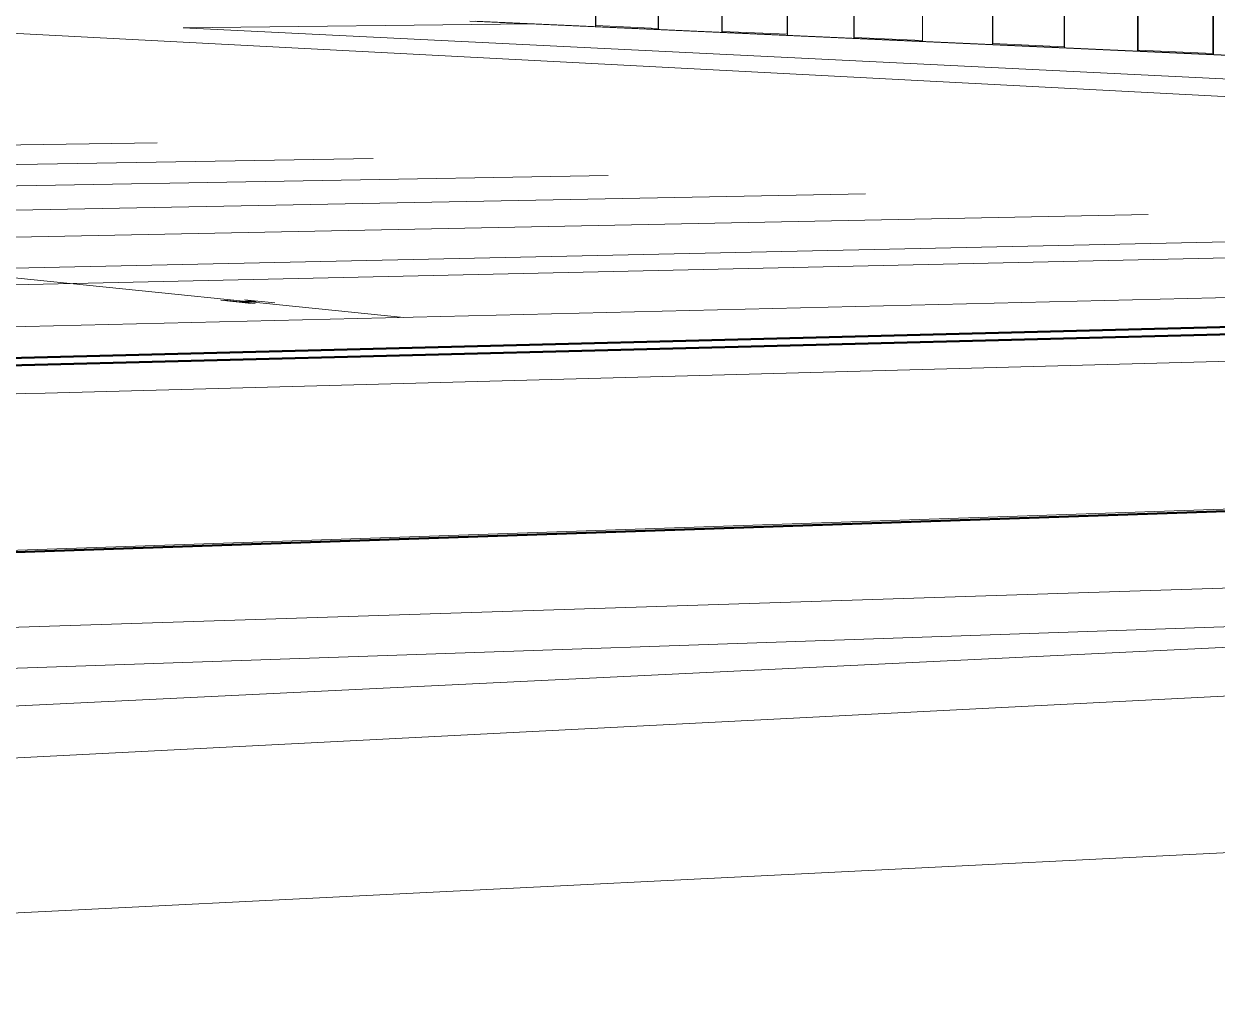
# Model space of a CAD drawing. Header units: inches. Extents: x 31213 to 31218, y -65 to 66.
# Drawn here: x 31214.6126 to 31214.7219, y 65.889 to 65.9775 of the extents above; entities that cross this region are included whole.
import ezdxf

# ---------------------------------------------------------------- set-up
doc = ezdxf.new("R2010")
doc.units = ezdxf.units.IN
doc.header["$MEASUREMENT"] = 0
doc.linetypes.add('Center 1_4_', pattern=[0.53125, 0.25, -0.09375, 0.09375, -0.09375])
doc.linetypes.add('Hidden', pattern=[0.28125, 0.1875, -0.09375])
for name, color, linetype, lineweight in [('A-DETL', 90, 'Continuous', 9), ('A-PROP-SBCK', 71, 'Hidden', 50), ('A-WALL-PATT', 111, 'Continuous', 13), ('BMP', 80, 'Continuous', 9), ('C-BLDG-PADS', 91, 'Continuous', 9), ('C-TOPO', 7, 'Continuous', 9), ('Conc', 7, 'Continuous', 9), ('EOP-PR', 4, 'Continuous', 9), ('L-SITE-WALL', 31, 'Continuous', 13), ('PAINT', 190, 'Continuous', 9), ('PROP', 3, 'Center 1_4_', 9)]:
    doc.layers.add(name, color=color, linetype=linetype, lineweight=lineweight)

# ---------------------------------------------------------------- blocks, each defined once
blk = doc.blocks.new('FP_41-Looking North West')
at = {"layer": 'A-WALL-PATT', "lineweight": 9}
for p, q in [((-3323.20423, 65.97684), (-3323.20423, 66.01074)), ((-3323.19828, 65.97657), (-3323.19828, 66.01087)), ((-3323.19214, 65.97629), (-3323.19214, 66.011)), ((-3323.1859, 65.97601), (-3323.1859, 66.01113)), ((-3323.17946, 65.97572), (-3323.17946, 66.01126)), ((-3323.17292, 65.97543), (-3323.17292, 66.0114)), ((-3323.16615, 65.97512), (-3323.16615, 66.01154)), ((-3323.15929, 65.97481), (-3323.15929, 66.01168)), ((-3323.21578, 65.97736), (-3323.21578, 66.0105)), ((-3323.2101, 65.9771), (-3323.2101, 66.01062)), ((-3323.21581, 65.97728), (-3323.21581, 65.99389)), ((-3323.21007, 65.97702), (-3323.21007, 65.99382)), ((-3323.20426, 65.97675), (-3323.20426, 65.99375)), ((-3323.19825, 65.97648), (-3323.19825, 65.99367)), ((-3323.19217, 65.97621), (-3323.19217, 65.9936)), ((-3323.18587, 65.97592), (-3323.18587, 65.99352)), ((-3323.17949, 65.97563), (-3323.17949, 65.99345)), ((-3323.17289, 65.97533), (-3323.17289, 65.99337)), ((-3323.16619, 65.97503), (-3323.16619, 65.99328)), ((-3323.15925, 65.97471), (-3323.15925, 65.9932)), ((-3323.21578, 65.97736), (-3323.2101, 65.9771)), ((-3323.20423, 65.97684), (-3323.19828, 65.97657)), ((-3323.19214, 65.97629), (-3323.1859, 65.97601)), ((-3323.17946, 65.97572), (-3323.17292, 65.97543)), ((-3323.16615, 65.97512), (-3323.15929, 65.97481))]:
    blk.add_line(p, q, dxfattribs=at)

msp = doc.modelspace()

# ---------------------------------------------------------------- linework, layer by layer
at = {"layer": 'A-DETL'}
for p, q in [((31214.63068, 65.95221), (31214.63344, 65.95193)), ((31214.63381, 65.95193), (31214.63104, 65.95222)), ((31214.63285, 65.95226), (31214.63563, 65.95198))]:
    msp.add_line(p, q, dxfattribs=at)
msp.add_polyline3d([(31214.63338, 65.95207, 0), (31214.63324, 65.95207, 0), (31214.6331, 65.95206, 0), (31214.63296, 65.95206, 0), (31214.63283, 65.95206, 0), (31214.63271, 65.95206, 0), (31214.6326, 65.95207, 0), (31214.63251, 65.95207, 0), (31214.63244, 65.95207, 0), (31214.6324, 65.95208, 0), (31214.63238, 65.95208, 0), (31214.63239, 65.95209, 0), (31214.63243, 65.95209, 0), (31214.63249, 65.9521, 0), (31214.63257, 65.9521, 0), (31214.63267, 65.95211, 0), (31214.63279, 65.95211, 0), (31214.63292, 65.95212, 0), (31214.63305, 65.95212, 0), (31214.6332, 65.95212, 0), (31214.63333, 65.95212, 0), (31214.63347, 65.95212, 0), (31214.63359, 65.95212, 0), (31214.6337, 65.95212, 0), (31214.63378, 65.95211, 0), (31214.63385, 65.95211, 0), (31214.63389, 65.95211, 0), (31214.63391, 65.9521, 0), (31214.6339, 65.9521, 0), (31214.63387, 65.95209, 0), (31214.63381, 65.95209, 0), (31214.63373, 65.95208, 0), (31214.63363, 65.95208, 0), (31214.63351, 65.95207, 0), (31214.63338, 65.95207, 0)], dxfattribs=at)
at = {"layer": 'A-PROP-SBCK', "linetype": 'Continuous'}
for p, q in [((31215.58282, 65.97126), (31214.46555, 65.94248)), ((31215.58204, 65.96209), (31214.46711, 65.92423)), ((31215.07406, 65.95869), (31214.46549, 65.94321))]:
    msp.add_line(p, q, dxfattribs=at)
at = {"layer": 'BMP'}
for p, q in [((31215.25623, 65.94327), (31214.46768, 65.91755)), ((31214.46892, 65.903), (31215.25623, 65.94327)), ((31214.85572, 65.92686), (31214.46801, 65.91361)), ((31214.46848, 65.90811), (31214.85572, 65.92686))]:
    msp.add_line(p, q, dxfattribs=at)
at = {"layer": 'C-BLDG-PADS'}
msp.add_line((31214.65346, 65.97777), (31214.76865, 65.97255), dxfattribs=at)
at = {"layer": 'C-TOPO'}
for p, q in [((31214.76865, 65.97255), (31214.65346, 65.97777)), ((31214.65346, 65.97777), (31214.76865, 65.97255))]:
    msp.add_line(p, q, dxfattribs=at)
at = {"layer": 'Conc'}
for p, q in [((31215.00154, 65.95634), (31214.46198, 65.98445)), ((31214.62723, 65.97717), (31214.65894, 65.97752)), ((31214.62723, 65.97717), (31214.93088, 65.96222))]:
    msp.add_line(p, q, dxfattribs=at)
at = {"layer": 'EOP-PR'}
for p, q in [((31214.7732, 65.95366), (31214.50408, 65.94719)), ((31215.16223, 65.94797), (31214.46709, 65.92443)), ((31214.76798, 65.94785), (31214.61459, 65.94371))]:
    msp.add_line(p, q, dxfattribs=at)
msp.add_polyline3d([(31214.61459, 65.94371, 0), (31214.61282, 65.94366, 0), (31214.61104, 65.94362, 0)], dxfattribs=at)
at = {"layer": 'L-SITE-WALL'}
msp.add_line((31214.65398, 65.97778), (31214.76864, 65.97258), dxfattribs=at)
at = {"layer": 'PAINT'}
for p, q in [((31214.64743, 65.95064), (31214.46326, 65.96942)), ((31214.46371, 65.96405), (31214.62484, 65.96664)), ((31214.46388, 65.96215), (31214.64461, 65.96521)), ((31214.46406, 65.96004), (31214.66615, 65.96365)), ((31214.46426, 65.95768), (31214.68971, 65.96195)), ((31214.58137, 65.95737), (31214.71559, 65.96008)), ((31214.46474, 65.95201), (31214.74414, 65.95801)), ((31214.46488, 65.95035), (31214.75955, 65.9569))]:
    msp.add_line(p, q, dxfattribs=at)
at = {"layer": 'PROP', "linetype": 'Continuous'}
msp.add_line((31215.58053, 65.94433), (31214.47011, 65.88903), dxfattribs=at)

# ---------------------------------------------------------------- block references
at = {"layer": 'L-SITE-WALL', "lineweight": 9}
msp.add_blockref('FP_41-Looking North West', (34537.8808, 0), dxfattribs=at)

doc.saveas('drawing.dxf')
